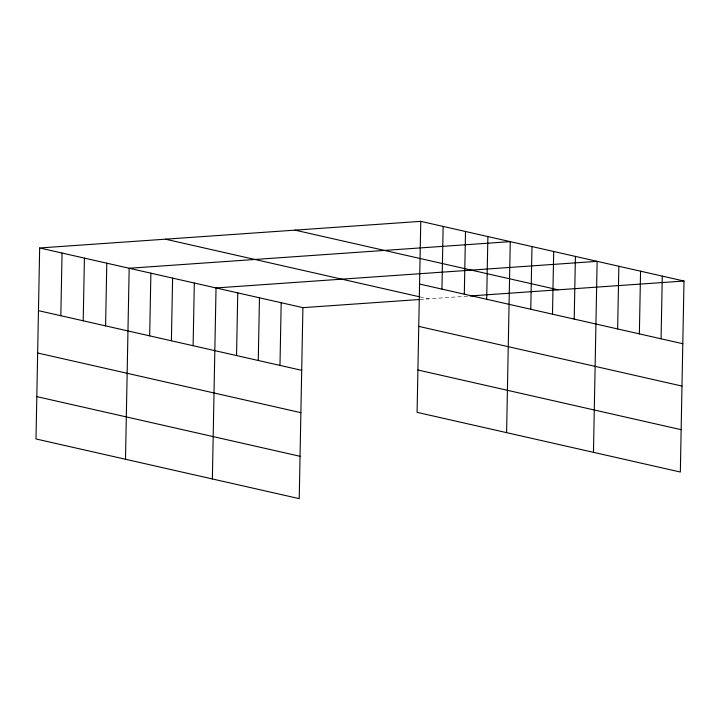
<?xml version="1.0" encoding="UTF-8"?>
<svg xmlns="http://www.w3.org/2000/svg" width="720" height="720" viewBox="0 0 720 720"><rect width="100%" height="100%" fill="white"/><g stroke="black" fill="none" stroke-linecap="round" stroke-linejoin="round"><path stroke-width="0.54" stroke-dasharray="3.6 2.7" d="M419.994 299.466L467.757 296.136M419.976 296.892L428.661 298.863"/><path stroke-width="1.08" d="M39.663 247.968L36 438.966L299.232 498.645L302.904 307.647L39.663 247.968L420.768 221.355L684 281.034L680.337 472.032L417.096 412.353L420.768 221.355M60.84 315.72L62.046 253.035M83.214 320.796L84.42 258.111M105.588 325.872L106.794 263.187M125.496 459.261L129.168 268.254L510.264 241.641L506.601 432.648M149.679 335.862L150.885 273.177M171.396 340.785L172.602 278.1M193.113 345.708L194.319 283.023M212.364 478.953L216.036 287.946L597.132 261.342L593.469 452.34M236.547 355.563L237.753 292.869M258.264 360.486L259.47 297.801M279.981 365.409L281.187 302.724M441.936 289.116L443.142 226.431M464.31 294.183L465.516 231.498M486.684 299.259L487.89 236.574M530.775 309.258L531.981 246.573M552.492 314.181L553.698 251.496M574.209 319.104L575.415 256.419M617.643 328.95L618.849 266.265M639.36 333.873L640.566 271.188M661.077 338.796L662.283 276.111M302.904 307.647L418.905 299.547M469.998 295.974L684 281.034M295.002 230.139L558.234 289.818M419.562 284.04L682.794 343.719M165.429 239.184L418.896 296.649M418.743 326.385L681.984 386.064M417.906 370.008L681.147 429.687M38.466 310.653L301.698 370.332M37.647 352.998L300.888 412.677M36.81 396.621L300.051 456.3"/></g></svg>
